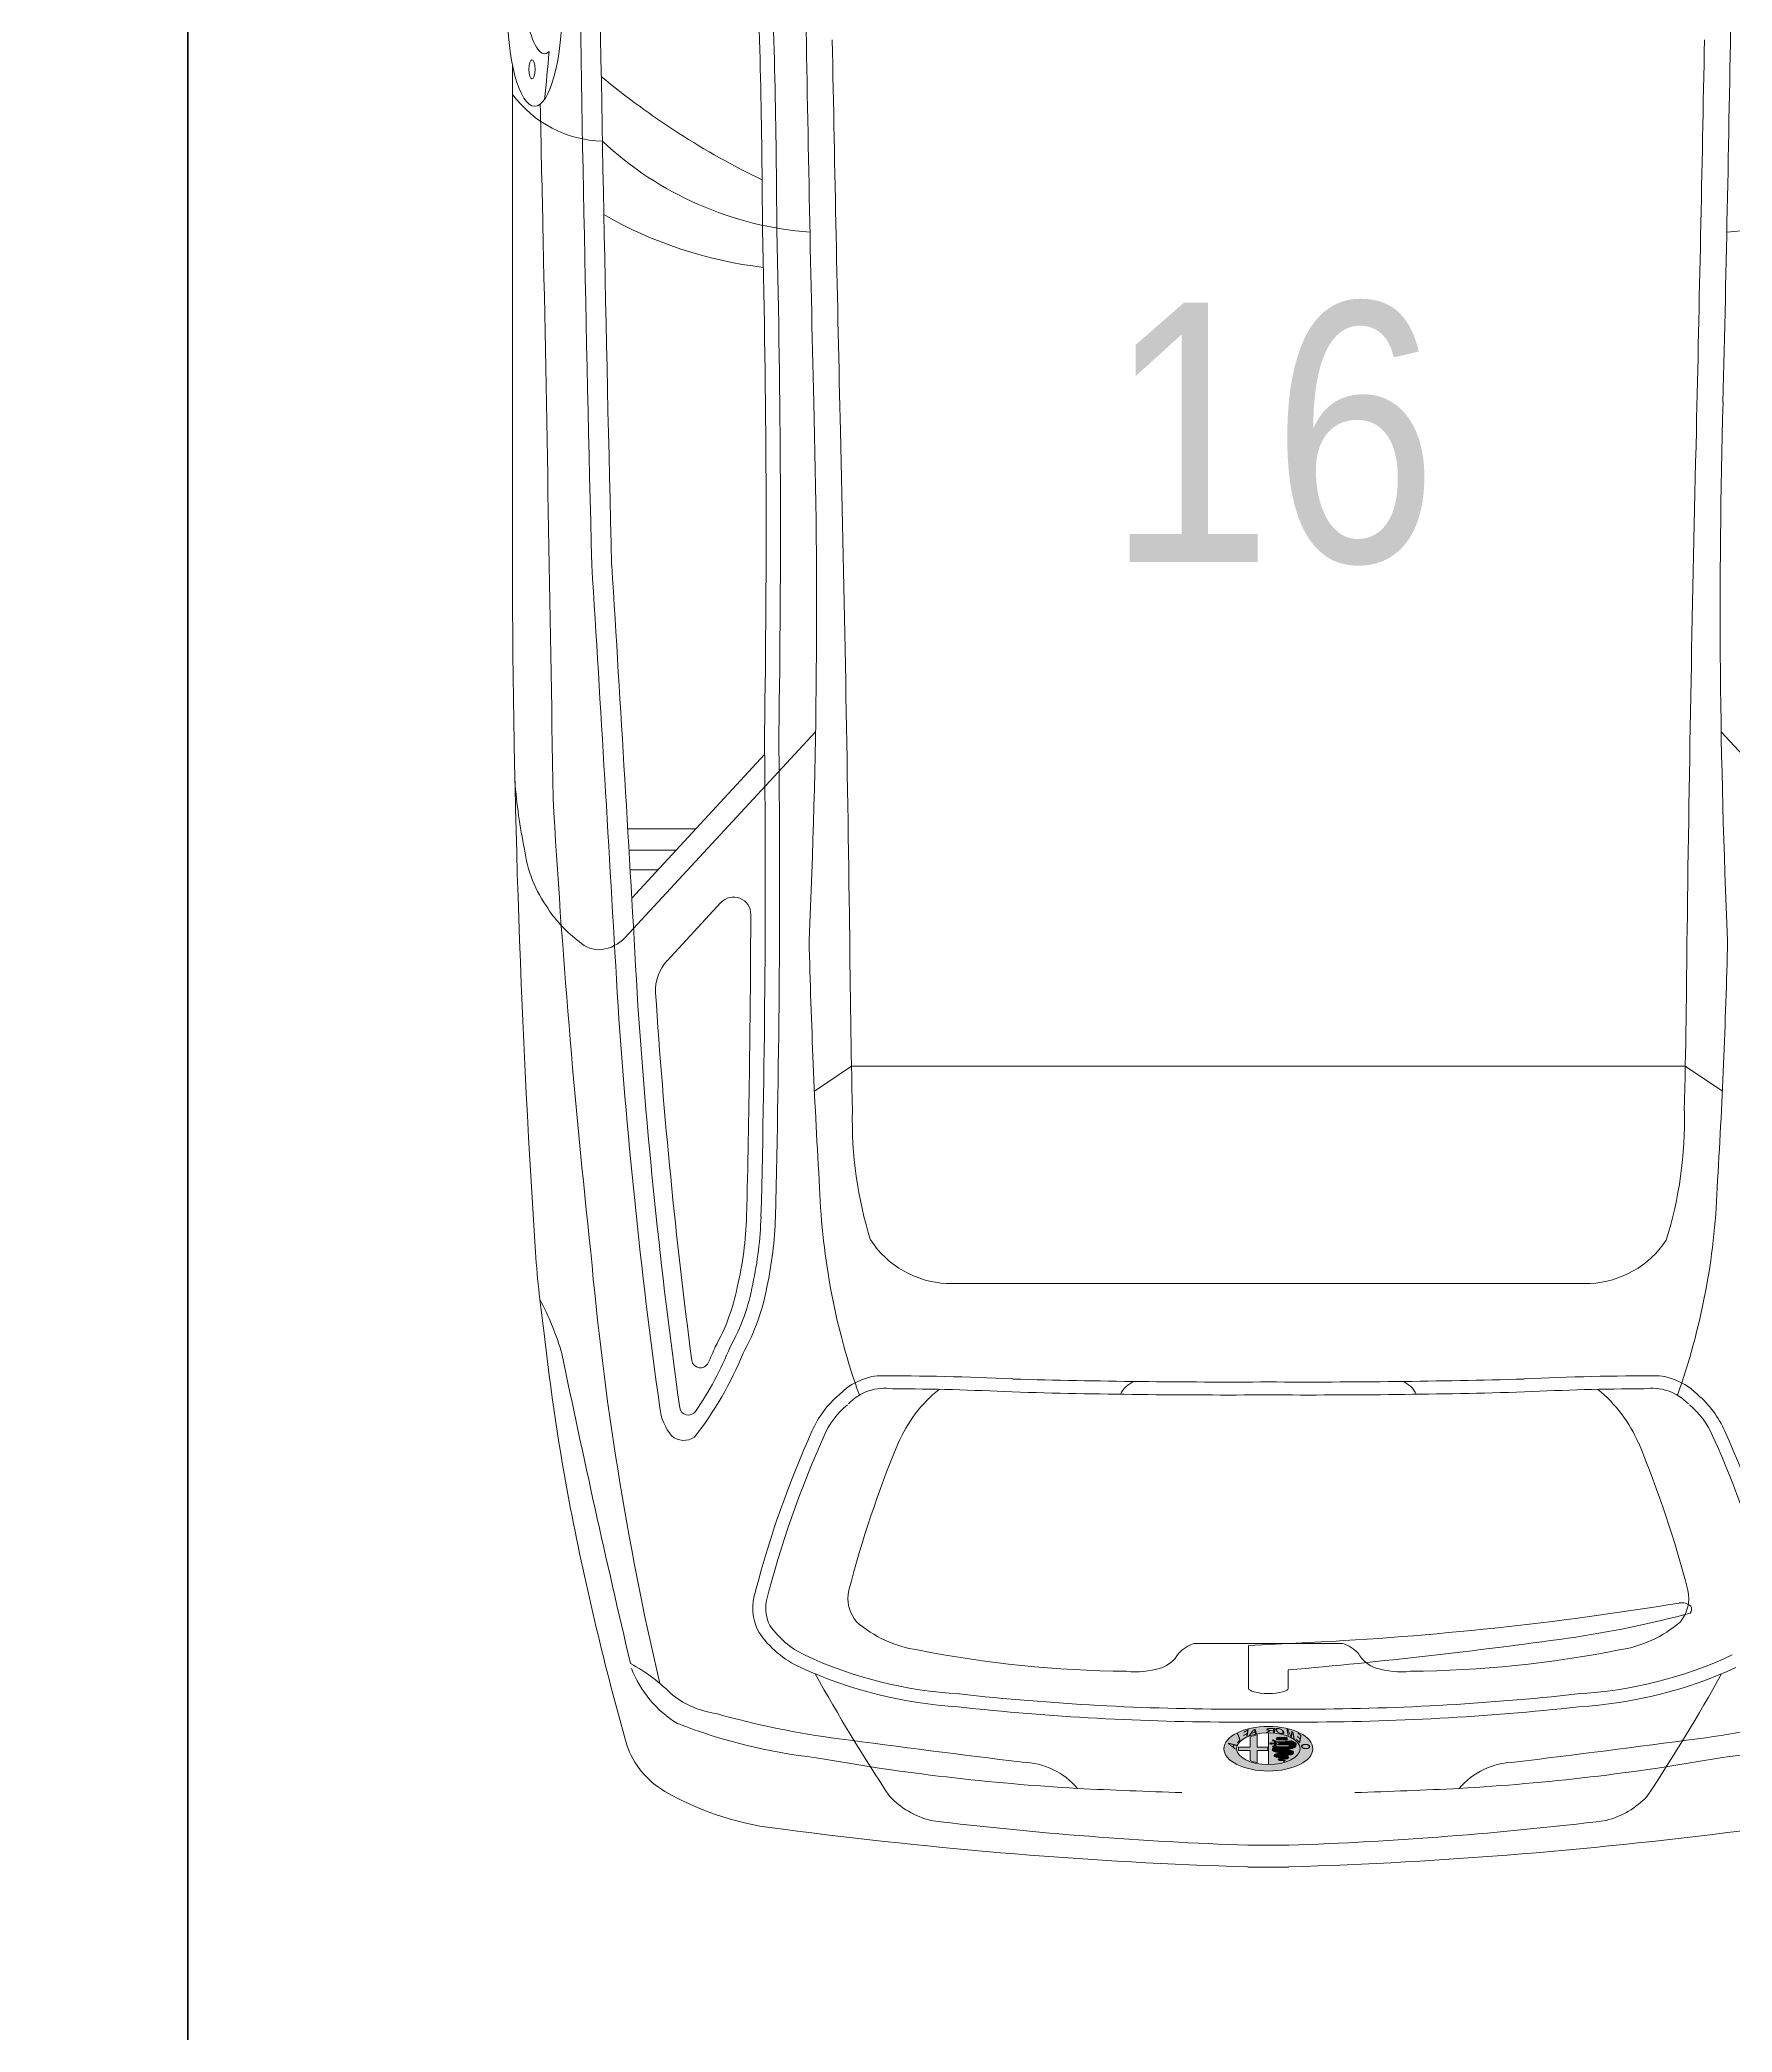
# Model space of a CAD drawing. Header units: metres. Extents: x 2865 to 2957, y -495 to -392.
# Drawn here: x 2881.711 to 2883.669, y -405.285 to -402.98 of the extents above; entities that cross this region are included whole.
import ezdxf
from ezdxf.enums import TextEntityAlignment as Align

# ---------------------------------------------------------------- set-up
doc = ezdxf.new("R2010")
doc.units = ezdxf.units.M
doc.header["$LTSCALE"] = 12.7
doc.layers.add('PARKING_SLOT', color=7, linetype='Continuous')
doc.styles.add('ALFA', font='')
doc.styles.add('Annotative', font='ARIALN.TTF')
doc.styles.get('ALFA').set_extended_font_data('Arial Black')

# ---------------------------------------------------------------- blocks, each defined once
blk = doc.blocks.new('A$C43C371B0')
at = {"lineweight": 15}
h = blk.add_hatch(color=8, dxfattribs=at)
edge = h.paths.add_edge_path()
edge.add_ellipse((-0.7896, 0), major_axis=(0, -0.0515), ratio=0.5, start_angle=180, end_angle=180, ccw=False)
edge = h.paths.add_edge_path(flags=16)
edge.add_ellipse((-0.7896, 0), major_axis=(0, -0.0367), ratio=0.5, start_angle=-180, end_angle=180, ccw=False)
h = blk.add_hatch(color=8, dxfattribs=at)
edge = h.paths.add_edge_path(flags=16)
edge.add_ellipse((-0.785, 0.0123), major_axis=(0, -0.00177), ratio=0.5, start_angle=-6.9248, end_angle=75.4624)
edge.add_line((-0.7841, 0.0119), (-0.7841, 0.02))
edge.add_line((-0.7841, 0.02), (-0.7831, 0.02))
edge.add_line((-0.7831, 0.02), (-0.7831, 0.0122))
edge.add_ellipse((-0.7819, 0.013), major_axis=(0, -0.00259), ratio=0.5, start_angle=-70.9074, end_angle=7.0138)
edge.add_line((-0.7817, 0.0105), (-0.7817, 0.0199))
edge.add_line((-0.7817, 0.0199), (-0.7807, 0.0199))
edge.add_line((-0.7807, 0.0199), (-0.7807, 0.0262))
edge.add_line((-0.7807, 0.0262), (-0.7804, 0.0262))
edge.add_line((-0.7804, 0.0262), (-0.7804, 0.027))
edge.add_ellipse((-0.786, 0.0189), major_axis=(0, -0.0139), ratio=0.5, start_angle=125.6522, end_angle=160.7879)
edge.add_ellipse((-0.785, 0.0205), major_axis=(0, -0.0118), ratio=0.5, start_angle=167.0772, end_angle=196.0502)
edge.add_ellipse((-0.7854, 0.0233), major_axis=(0, -0.00891), ratio=0.5, start_angle=196.0502, end_angle=255.0584)
edge.add_ellipse((-0.7823, 0.0217), major_axis=(0, -0.0154), ratio=0.5, start_angle=255.465, end_angle=267.697)
edge.add_line((-0.79, 0.0223), (-0.79, 0.0111))
edge.add_ellipse((-0.7905, 0.0111), major_axis=(0, -0.00115), ratio=0.5, start_angle=-90, end_angle=90, ccw=False)
edge.add_line((-0.7911, 0.0111), (-0.7911, 0.0234))
edge.add_ellipse((-0.794, 0.0234), major_axis=(0, -0.00581), ratio=0.5, start_angle=90, end_angle=270)
edge.add_line((-0.7969, 0.0234), (-0.7969, 0.0112))
edge.add_ellipse((-0.7975, 0.0112), major_axis=(0, -0.00107), ratio=0.5, start_angle=-90, end_angle=90, ccw=False)
edge.add_line((-0.798, 0.0112), (-0.798, 0.0201))
edge.add_ellipse((-0.7997, 0.0201), major_axis=(0, -0.00344), ratio=0.5, start_angle=90, end_angle=270)
edge.add_line((-0.8014, 0.0201), (-0.8014, 0.0142))
edge.add_ellipse((-0.802, 0.0142), major_axis=(0, -0.00107), ratio=0.5, start_angle=-90, end_angle=90, ccw=False)
edge.add_line((-0.8025, 0.0142), (-0.8025, 0.0179))
edge.add_ellipse((-0.8033, 0.0177), major_axis=(0, -0.00157), ratio=0.5, start_angle=96.5973, end_angle=182.5647)
edge.add_ellipse((-0.8031, 0.0169), major_axis=(0, -0.00237), ratio=0.5, start_angle=188.9401, end_angle=253.4184)
edge.add_ellipse((-0.8033, 0.0158), major_axis=(0, -0.00263), ratio=0.5, start_angle=189.3553, end_angle=228.8734, ccw=False)
edge.add_ellipse((-0.8036, 0.0179), major_axis=(0, -0.000606), ratio=0.5, start_angle=97.7314, end_angle=167.0675, ccw=False)
edge.add_line((-0.8033, 0.0179), (-0.8033, 0.0142))
edge.add_ellipse((-0.8019, 0.0142), major_axis=(0, -0.00272), ratio=0.5, start_angle=-90, end_angle=90)
edge.add_line((-0.8005, 0.0142), (-0.8005, 0.0201))
edge.add_ellipse((-0.8, 0.0201), major_axis=(0, -0.000963), ratio=0.5, start_angle=90, end_angle=270, ccw=False)
edge.add_line((-0.7996, 0.0201), (-0.7996, 0.0112))
edge.add_ellipse((-0.7973, 0.0112), major_axis=(0, -0.00459), ratio=0.5, start_angle=270, end_angle=450)
edge.add_line((-0.795, 0.0112), (-0.795, 0.0234))
edge.add_ellipse((-0.7944, 0.0234), major_axis=(0, -0.00117), ratio=0.5, start_angle=90, end_angle=270, ccw=False)
edge.add_line((-0.7938, 0.0234), (-0.7938, 0.0112))
edge.add_ellipse((-0.7905, 0.0112), major_axis=(0, -0.00664), ratio=0.5, start_angle=270, end_angle=450)
edge.add_line((-0.7872, 0.0112), (-0.7872, 0.0232))
edge.add_ellipse((-0.7867, 0.0232), major_axis=(0, -0.00095), ratio=0.5, start_angle=180, end_angle=270, ccw=False)
edge.add_line((-0.7867, 0.0242), (-0.7856, 0.0242))
edge.add_ellipse((-0.7856, 0.0232), major_axis=(0, -0.00095), ratio=0.5, start_angle=90, end_angle=180, ccw=False)
edge.add_line((-0.7851, 0.0232), (-0.7851, 0.0105))
edge.add_line((-0.7851, 0.0105), (-0.7851, 0.0105))
edge = h.paths.add_edge_path(flags=16)
edge.add_line((-0.7867, 0.0051), (-0.7858, 0.0071))
edge.add_line((-0.7858, 0.0071), (-0.7842, 0.0071))
edge.add_ellipse((-0.7835, 0.008), major_axis=(0, -0.00172), ratio=0.5, start_angle=-56.5155, end_angle=-33.4845)
edge.add_line((-0.784, 0.0066), (-0.784, 0.0047))
edge.add_ellipse((-0.7835, 0.0033), major_axis=(0, -0.00166), ratio=0.5, start_angle=214.9708, end_angle=505.0292)
edge.add_line((-0.783, 0.0047), (-0.783, 0.0066))
edge.add_ellipse((-0.7835, 0.008), major_axis=(0, -0.00172), ratio=0.5, start_angle=33.4845, end_angle=56.5155)
edge.add_line((-0.7828, 0.0071), (-0.7812, 0.0071))
edge.add_line((-0.7812, 0.0071), (-0.7803, 0.0051))
edge.add_ellipse((-0.7799, 0.0057), major_axis=(0, -0.00095), ratio=0.5, start_angle=-48.6404, end_angle=131.3596)
edge.add_line((-0.7796, 0.0063), (-0.7807, 0.009))
edge.add_line((-0.7807, 0.009), (-0.7828, 0.009))
edge.add_ellipse((-0.7835, 0.008), major_axis=(0, -0.00172), ratio=0.5, start_angle=123.4845, end_angle=236.5155)
edge.add_line((-0.7842, 0.009), (-0.7862, 0.009))
edge.add_line((-0.7862, 0.009), (-0.7874, 0.0063))
edge.add_ellipse((-0.787, 0.0057), major_axis=(0, -0.00095), ratio=0.5, start_angle=228.6404, end_angle=408.6404)
h.paths.add_polyline_path([(-0.7775, 0.0217), (-0.7775, 0.0095), (-0.7793, 0.0095), (-0.7793, 0.0217)], flags=16)
edge = h.paths.add_edge_path(flags=16)
edge.add_ellipse((-0.7768, 0.0181), major_axis=(0, -0.000952), ratio=0.5, start_angle=-180, end_angle=180, ccw=False)
edge = h.paths.add_edge_path(flags=16)
edge.add_ellipse((-0.7768, 0.0206), major_axis=(0, -0.000952), ratio=0.5, start_angle=-180, end_angle=180, ccw=False)
edge = h.paths.add_edge_path(flags=16)
edge.add_ellipse((-0.7768, 0.0156), major_axis=(0, -0.000952), ratio=0.5, start_angle=-180, end_angle=180, ccw=False)
edge = h.paths.add_edge_path(flags=16)
edge.add_ellipse((-0.7768, 0.0131), major_axis=(0, -0.000952), ratio=0.5, start_angle=-180, end_angle=180, ccw=False)
edge = h.paths.add_edge_path(flags=16)
edge.add_ellipse((-0.7768, 0.0106), major_axis=(0, -0.000952), ratio=0.5, start_angle=-180, end_angle=180, ccw=False)
edge = h.paths.add_edge_path()
edge.add_ellipse((-0.7896, 0), major_axis=(0, -0.0367), ratio=0.5, start_angle=90, end_angle=270, ccw=False)
edge.add_line((-0.7712, 0), (-0.808, 0))
h = blk.add_hatch(color=8, dxfattribs=at)
edge = h.paths.add_edge_path()
edge.add_ellipse((-0.785, 0.0123), major_axis=(0, -0.00177), ratio=0.5, start_angle=-6.9248, end_angle=75.4624)
edge.add_line((-0.7841, 0.0119), (-0.7841, 0.02))
edge.add_line((-0.7841, 0.02), (-0.7831, 0.02))
edge.add_line((-0.7831, 0.02), (-0.7831, 0.0122))
edge.add_ellipse((-0.7819, 0.013), major_axis=(0, -0.00259), ratio=0.5, start_angle=-70.9074, end_angle=7.0138)
edge.add_line((-0.7817, 0.0105), (-0.7817, 0.0199))
edge.add_line((-0.7817, 0.0199), (-0.7807, 0.0199))
edge.add_line((-0.7807, 0.0199), (-0.7807, 0.0262))
edge.add_line((-0.7807, 0.0262), (-0.7804, 0.0262))
edge.add_line((-0.7804, 0.0262), (-0.7804, 0.027))
edge.add_ellipse((-0.786, 0.0189), major_axis=(0, -0.0139), ratio=0.5, start_angle=125.6522, end_angle=160.7879)
edge.add_ellipse((-0.785, 0.0205), major_axis=(0, -0.0118), ratio=0.5, start_angle=167.0772, end_angle=196.0502)
edge.add_ellipse((-0.7854, 0.0233), major_axis=(0, -0.00891), ratio=0.5, start_angle=196.0502, end_angle=255.0584)
edge.add_ellipse((-0.7823, 0.0217), major_axis=(0, -0.0154), ratio=0.5, start_angle=255.465, end_angle=267.697)
edge.add_line((-0.79, 0.0223), (-0.79, 0.0111))
edge.add_ellipse((-0.7905, 0.0111), major_axis=(0, -0.00115), ratio=0.5, start_angle=-90, end_angle=90, ccw=False)
edge.add_line((-0.7911, 0.0111), (-0.7911, 0.0234))
edge.add_ellipse((-0.794, 0.0234), major_axis=(0, -0.00581), ratio=0.5, start_angle=90, end_angle=270)
edge.add_line((-0.7969, 0.0234), (-0.7969, 0.0112))
edge.add_ellipse((-0.7975, 0.0112), major_axis=(0, -0.00107), ratio=0.5, start_angle=-90, end_angle=90, ccw=False)
edge.add_line((-0.798, 0.0112), (-0.798, 0.0201))
edge.add_ellipse((-0.7997, 0.0201), major_axis=(0, -0.00344), ratio=0.5, start_angle=90, end_angle=270)
edge.add_line((-0.8014, 0.0201), (-0.8014, 0.0142))
edge.add_ellipse((-0.802, 0.0142), major_axis=(0, -0.00107), ratio=0.5, start_angle=-90, end_angle=90, ccw=False)
edge.add_line((-0.8025, 0.0142), (-0.8025, 0.0179))
edge.add_ellipse((-0.8033, 0.0177), major_axis=(0, -0.00157), ratio=0.5, start_angle=96.5973, end_angle=182.5647)
edge.add_ellipse((-0.8031, 0.0169), major_axis=(0, -0.00237), ratio=0.5, start_angle=188.9401, end_angle=253.4184)
edge.add_ellipse((-0.8033, 0.0158), major_axis=(0, -0.00263), ratio=0.5, start_angle=189.3553, end_angle=228.8734, ccw=False)
edge.add_ellipse((-0.8036, 0.0179), major_axis=(0, -0.000606), ratio=0.5, start_angle=97.7314, end_angle=167.0675, ccw=False)
edge.add_line((-0.8033, 0.0179), (-0.8033, 0.0142))
edge.add_ellipse((-0.8019, 0.0142), major_axis=(0, -0.00272), ratio=0.5, start_angle=-90, end_angle=90)
edge.add_line((-0.8005, 0.0142), (-0.8005, 0.0201))
edge.add_ellipse((-0.8, 0.0201), major_axis=(0, -0.000963), ratio=0.5, start_angle=90, end_angle=270, ccw=False)
edge.add_line((-0.7996, 0.0201), (-0.7996, 0.0112))
edge.add_ellipse((-0.7973, 0.0112), major_axis=(0, -0.00459), ratio=0.5, start_angle=270, end_angle=450)
edge.add_line((-0.795, 0.0112), (-0.795, 0.0234))
edge.add_ellipse((-0.7944, 0.0234), major_axis=(0, -0.00117), ratio=0.5, start_angle=90, end_angle=270, ccw=False)
edge.add_line((-0.7938, 0.0234), (-0.7938, 0.0112))
edge.add_ellipse((-0.7905, 0.0112), major_axis=(0, -0.00664), ratio=0.5, start_angle=270, end_angle=450)
edge.add_line((-0.7872, 0.0112), (-0.7872, 0.0232))
edge.add_ellipse((-0.7867, 0.0232), major_axis=(0, -0.00095), ratio=0.5, start_angle=180, end_angle=270, ccw=False)
edge.add_line((-0.7867, 0.0242), (-0.7856, 0.0242))
edge.add_ellipse((-0.7856, 0.0232), major_axis=(0, -0.00095), ratio=0.5, start_angle=90, end_angle=180, ccw=False)
edge.add_line((-0.7851, 0.0232), (-0.7851, 0.0105))
edge.add_line((-0.7851, 0.0105), (-0.7851, 0.0105))
h = blk.add_hatch(color=8, dxfattribs=at)
edge = h.paths.add_edge_path()
edge.add_line((-0.7867, 0.0051), (-0.7858, 0.0071))
edge.add_line((-0.7858, 0.0071), (-0.7842, 0.0071))
edge.add_ellipse((-0.7835, 0.008), major_axis=(0, -0.00172), ratio=0.5, start_angle=-56.5155, end_angle=-33.4845)
edge.add_line((-0.784, 0.0066), (-0.784, 0.0047))
edge.add_ellipse((-0.7835, 0.0033), major_axis=(0, -0.00166), ratio=0.5, start_angle=214.9708, end_angle=505.0292)
edge.add_line((-0.783, 0.0047), (-0.783, 0.0066))
edge.add_ellipse((-0.7835, 0.008), major_axis=(0, -0.00172), ratio=0.5, start_angle=33.4845, end_angle=56.5155)
edge.add_line((-0.7828, 0.0071), (-0.7812, 0.0071))
edge.add_line((-0.7812, 0.0071), (-0.7803, 0.0051))
edge.add_ellipse((-0.7799, 0.0057), major_axis=(0, -0.00095), ratio=0.5, start_angle=-48.6404, end_angle=131.3596)
edge.add_line((-0.7796, 0.0063), (-0.7807, 0.009))
edge.add_line((-0.7807, 0.009), (-0.7828, 0.009))
edge.add_ellipse((-0.7835, 0.008), major_axis=(0, -0.00172), ratio=0.5, start_angle=123.4845, end_angle=236.5155)
edge.add_line((-0.7842, 0.009), (-0.7862, 0.009))
edge.add_line((-0.7862, 0.009), (-0.7874, 0.0063))
edge.add_ellipse((-0.787, 0.0057), major_axis=(0, -0.00095), ratio=0.5, start_angle=228.6404, end_angle=408.6404)
h = blk.add_hatch(color=8, dxfattribs=at)
h.paths.add_polyline_path([(-0.7793, 0.0217), (-0.7789, 0.0217), (-0.7789, 0.0095), (-0.7793, 0.0095)])
h.paths.add_polyline_path([(-0.7782, 0.0217), (-0.7775, 0.0217), (-0.7775, 0.0095), (-0.7782, 0.0095)])
edge = h.paths.add_edge_path()
edge.add_ellipse((-0.7768, 0.0106), major_axis=(0, -0.000952), ratio=0.5, start_angle=0, end_angle=180, ccw=False)
edge.add_ellipse((-0.7768, 0.0106), major_axis=(0, -0.000952), ratio=0.5, start_angle=180, end_angle=360, ccw=False)
edge = h.paths.add_edge_path()
edge.add_ellipse((-0.7768, 0.0131), major_axis=(0, -0.000952), ratio=0.5, start_angle=0, end_angle=180, ccw=False)
edge.add_ellipse((-0.7768, 0.0131), major_axis=(0, -0.000952), ratio=0.5, start_angle=180, end_angle=360, ccw=False)
edge = h.paths.add_edge_path()
edge.add_ellipse((-0.7768, 0.0156), major_axis=(0, -0.000952), ratio=0.5, start_angle=0, end_angle=180, ccw=False)
edge.add_ellipse((-0.7768, 0.0156), major_axis=(0, -0.000952), ratio=0.5, start_angle=180, end_angle=360, ccw=False)
edge = h.paths.add_edge_path()
edge.add_ellipse((-0.7768, 0.0181), major_axis=(0, -0.000952), ratio=0.5, start_angle=0, end_angle=180, ccw=False)
edge.add_ellipse((-0.7768, 0.0181), major_axis=(0, -0.000952), ratio=0.5, start_angle=180, end_angle=360, ccw=False)
edge = h.paths.add_edge_path()
edge.add_ellipse((-0.7768, 0.0206), major_axis=(0, -0.000952), ratio=0.5, start_angle=0, end_angle=180, ccw=False)
edge.add_ellipse((-0.7768, 0.0206), major_axis=(0, -0.000952), ratio=0.5, start_angle=180, end_angle=360, ccw=False)
blk.add_hatch(color=8, dxfattribs=at).paths.add_polyline_path([(-0.7782, 0.0095), (-0.7789, 0.0095), (-0.7789, 0.0217), (-0.7782, 0.0217)])
h = blk.add_hatch(color=8, dxfattribs=at)
edge = h.paths.add_edge_path()
edge.add_line((-0.7876, -0.0345), (-0.7876, -0.0212))
edge.add_line((-0.7876, -0.0212), (-0.7759, -0.0212))
edge.add_ellipse((-0.7896, 0), major_axis=(0, -0.0347), ratio=0.5, start_angle=52.2847, end_angle=68.2282)
edge.add_line((-0.7735, -0.0129), (-0.7876, -0.0129))
edge.add_line((-0.7876, -0.0129), (-0.7876, -0.0006))
edge.add_line((-0.7876, -0.0006), (-0.7916, -0.0006))
edge.add_line((-0.7916, -0.0006), (-0.7916, -0.0129))
edge.add_line((-0.7916, -0.0129), (-0.8057, -0.0129))
edge.add_ellipse((-0.7896, 0), major_axis=(0, -0.0347), ratio=0.5, start_angle=-68.2282, end_angle=-52.2847)
edge.add_line((-0.8033, -0.0212), (-0.7916, -0.0212))
edge.add_line((-0.7916, -0.0212), (-0.7916, -0.0345))
edge.add_ellipse((-0.7896, 0), major_axis=(0, -0.0347), ratio=0.5, start_angle=-6.5301, end_angle=6.709)
at = {"color": 8, "lineweight": 15}
for p, q in [((0.3867, 0.5239), (0.1484, 0.7447)), ((0, 0.4823), (-0.0288, 0.5252)), ((0, 0), (0, 0.4823)), ((-0.2514, 0), (-0.2514, 0.3723)), ((-0.6679, 0), (-0.6679, 0.0857)), ((-0.6703, -0.023), (-0.6668, 0.0471)), ((-0.9264, 0.0237), (-0.9264, 0)), ((-0.9012, 0.0237), (-0.9012, 0)), ((-0.7969, 0.0234), (-0.7969, 0.0112)), ((-0.795, 0.0112), (-0.795, 0.0234)), ((-0.7938, 0.0234), (-0.7938, 0.0112)), ((-0.7911, 0.0111), (-0.7911, 0.0234)), ((-0.7872, 0.0112), (-0.7872, 0.0232)), ((-0.7867, 0.0242), (-0.7856, 0.0242)), ((-0.7851, 0.0232), (-0.7851, 0.0105)), ((-0.7807, 0.0199), (-0.7807, 0.0262)), ((-0.7807, 0.0262), (-0.7804, 0.0262)), ((-0.7804, 0.0262), (-0.7804, 0.027)), ((-0.7588, 0), (-0.7588, 0.0373)), ((-0.7438, 0), (-0.7438, 0.0359)), ((-0.9264, -0.0237), (-0.9264, 0)), ((-0.9012, -0.0237), (-0.9012, 0)), ((-0.808, 0), (-0.7712, 0)), ((-0.8033, 0.0179), (-0.8033, 0.0142)), ((-0.8025, 0.0142), (-0.8025, 0.0179)), ((-0.8014, 0.0201), (-0.8014, 0.0142)), ((-0.8005, 0.0142), (-0.8005, 0.0201)), ((-0.7996, 0.0201), (-0.7996, 0.0112)), ((-0.798, 0.0112), (-0.798, 0.0201)), ((-0.79, 0.0223), (-0.79, 0.0111)), ((-0.7862, 0.009), (-0.7874, 0.0063)), ((-0.7867, 0.0051), (-0.7858, 0.0071)), ((-0.7842, 0.009), (-0.7862, 0.009)), ((-0.7858, 0.0071), (-0.7842, 0.0071)), ((-0.7851, 0.0105), (-0.7851, 0.0105)), ((-0.7841, 0.0119), (-0.7841, 0.02)), ((-0.7841, 0.02), (-0.7831, 0.02)), ((-0.784, 0.0066), (-0.784, 0.0047)), ((-0.7831, 0.02), (-0.7831, 0.0122)), ((-0.783, 0.0047), (-0.783, 0.0066)), ((-0.7807, 0.009), (-0.7828, 0.009)), ((-0.7828, 0.0071), (-0.7812, 0.0071)), ((-0.7817, 0.0105), (-0.7817, 0.0199)), ((-0.7817, 0.0199), (-0.7807, 0.0199)), ((-0.7812, 0.0071), (-0.7803, 0.0051)), ((-0.7796, 0.0063), (-0.7807, 0.009)), ((-0.7793, 0.0095), (-0.7793, 0.0217)), ((-0.7775, 0.0217), (-0.7793, 0.0217)), ((-0.7775, 0.0095), (-0.7793, 0.0095)), ((-0.7789, 0.0095), (-0.7789, 0.0217)), ((-0.7782, 0.0095), (-0.7782, 0.0217)), ((-0.7775, 0.0095), (-0.7775, 0.0217)), ((-0.7588, 0), (-0.7588, -0.0373)), ((-0.7438, 0), (-0.7438, -0.0359)), ((-0.6985, 0.023), (-0.7197, 0.023)), ((-0.6679, 0), (-0.6679, -0.0857)), ((-0.2514, 0), (-0.2514, -0.3723)), ((0, 0), (0, -0.4823)), ((-0.7916, -0.0129), (-0.8057, -0.0129)), ((-0.8033, -0.0212), (-0.7916, -0.0212)), ((-0.7876, -0.0006), (-0.7916, -0.0006)), ((-0.7916, -0.0006), (-0.7916, -0.0129)), ((-0.7916, -0.0212), (-0.7916, -0.0345)), ((-0.7876, -0.0129), (-0.7876, -0.0006)), ((-0.7735, -0.0129), (-0.7876, -0.0129)), ((-0.7876, -0.0345), (-0.7876, -0.0212)), ((-0.7876, -0.0212), (-0.7759, -0.0212)), ((-0.7197, -0.023), (-0.6703, -0.023)), ((0, -0.4823), (-0.0288, -0.5252)), ((0.3867, -0.5239), (0.1484, -0.7447)), ((0.3605, -0.5828), (0.1945, -0.7366)), ((0.1892, -0.6335), (0.122, -0.6957)), ((0.2746, -0.7412), (0.2746, -0.6624)), ((0.25, -0.7398), (0.25, -0.6852)), ((0.2272, -0.7385), (0.2272, -0.7063)), ((1.1576, -0.8745), (0.5788, -0.8745))]:
    blk.add_line(p, q, dxfattribs=at)
for centre, radius, start, end in [((1.3585, 0.5007), 0.395, 136.9339, 175.7011), ((-0.1681, 0.4523), 0.6358, 158.6661, 173.6076), ((0.2228, 0.3648), 1.0096, 164.2542, 172.4746), ((-0.9025, -0.5379), 1.1541, 65.743, 75.8072), ((-0.9025, -0.5379), 1.1691, 65.7496, 75.3507), ((4.4324, -0.1417), 5.3613, 172.4635, 178.2329), ((-0.2307, 0.328), 0.5114, 155.394, 176.5494), ((-0.2307, 0.328), 0.4964, 155.1488, 176.5917), ((0.3349, -7.3337), 7.8673, 91.38018, 93.46646), ((0.5307, 9.1396), 8.6169, 267.43725, 271.57912), ((2.2074, -59.5416), 60.0848, 90.919987, 91.372608), ((0.4008, -1.4517), 2.2634, 119.1841, 123.382), ((1.6637, 0.081), 2.503, 169.8266, 176.7974), ((-0.4673, 0.4234), 0.0989, 40.0692, 66.8163), ((-0.4673, 0.4234), 0.1139, 40.0692, 66.7434), ((-0.1121, -0.2799), 0.7996, 92.0603, 109.6288), ((27.0503, -3.1583), 28.0674, 172.51692, 172.95449), ((0.5296, 0.1747), 1.2037, 164.9189, 171.783), ((-0.6158, 0.4444), 0.042, 76.7307, 129.7284), ((-0.628, 0.483), 0.0067, 59.3103, 133.9532), ((-0.637, 0.4783), 0.0163, 349.8443, 40.1825), ((-0.9272, -0.7569), 1.283, 67.4994, 75.5074), ((-0.432, 0.4432), 0.0595, 351.7294, 45.9082), ((-0.432, 0.4432), 0.0745, 7.229, 45.9082), ((0.2575, -12.6744), 13.1592, 90.43682, 91.34543), ((-0.5057, 51.7747), 51.2945, 270.74054, 271.38588), ((3.2311, -108.9835), 109.5071, 91.069421, 91.306171), ((-0.5381, 0.3857), 0.1386, 138.9736, 171.665), ((3.134, -0.1425), 3.8055, 170.6562, 177.1445), ((-0.0625, 0.0153), 0.4661, 88.6446, 107.3425), ((-0.7763, 0.3661), 0.0993, 133.363, 165.6904), ((-3.4661, 0.4482), 3.108, 357.19, 0.0808), ((-0.1398, 0.3669), 0.1117, 123.4777, 177.2371), ((-0.5, 0.2795), 0.1619, 38.834, 66.8217), ((-3.4661, 0.4482), 3.093, 357.1871, 359.749), ((0.604, 0.1529), 1.304, 168.8165, 179.4973), ((3.3809, -0.1251), 4.2847, 173.086, 178.0102), ((2.1939, 0.0366), 2.9527, 173.7349, 179.9864), ((2.1939, 0.0366), 2.9377, 173.7276, 180.0136), ((5.9095, -0.5628), 6.6339, 172.11993, 174.93424), ((-0.8917, 0.2865), 0.0865, 310.551, 358.5883), ((8.624, 0.0457), 9.0044, 178.40483, 180.29095), ((8.624, 0.0457), 8.9894, 178.40584, 180.29144), ((6.3583, -0.1271), 7.2022, 177.23159, 178.19216), ((-0.6007, 0.1535), 0.0999, 173.8186, 196.7339), ((-0.3928, 0.1434), 0.0307, 23.6001, 64.2722), ((-0.6628, 0.1351), 0.0351, 197.0394, 241.9145), ((-0.7084, 0.0733), 0.0424, 17.01, 46.5829), ((8.624, -0.0457), 9.0044, 179.70905, 181.59517), ((8.624, -0.0457), 8.9894, 179.70856, 181.59416), ((4.4324, 0.1417), 5.3613, 181.7671, 187.5365), ((3.3809, 0.1251), 4.2847, 181.9898, 186.914), ((2.1939, -0.0366), 2.9527, 180.0136, 186.2651), ((2.1939, -0.0366), 2.9377, 179.9864, 186.2724), ((-0.7084, -0.0733), 0.0424, 313.4171, 342.99), ((6.3583, 0.1271), 7.2022, 181.80784, 182.76841), ((-0.6628, -0.1351), 0.0351, 118.0855, 162.9606), ((-0.6007, -0.1535), 0.0999, 163.2661, 186.1814), ((-0.3928, -0.1434), 0.0307, 295.7278, 336.3999), ((0.604, -0.1529), 1.304, 180.5027, 191.1835), ((1.6637, -0.081), 2.503, 183.2026, 190.1734), ((-0.8917, -0.2865), 0.0865, 1.4117, 49.449), ((27.0503, 3.1583), 28.0674, 187.04551, 187.48308), ((-3.4661, -0.4482), 3.093, 0.251, 2.8129), ((-3.4661, -0.4482), 3.108, 359.9192, 2.81), ((-0.2307, -0.328), 0.5114, 183.4506, 204.606), ((-0.2307, -0.328), 0.4964, 183.4083, 204.8512), ((-0.7763, -0.3661), 0.0993, 194.3096, 226.637), ((-0.5, -0.2795), 0.1619, 293.1783, 321.166), ((-0.1398, -0.3669), 0.1117, 182.7629, 236.5223), ((-0.5381, -0.3857), 0.1386, 188.335, 221.0264), ((-0.9272, 0.7569), 1.283, 284.4926, 292.5006), ((-0.432, -0.4432), 0.0595, 314.0918, 8.2706), ((0.4008, 1.4517), 2.2634, 236.618, 240.8159), ((-0.432, -0.4432), 0.0745, 314.0918, 352.771), ((-0.0625, -0.0153), 0.4661, 252.6575, 271.3554), ((-0.6158, -0.4444), 0.042, 230.2716, 283.2693), ((-0.1121, 0.2799), 0.7996, 250.3712, 267.9397), ((0.2575, 12.6744), 13.1592, 268.65457, 269.56318), ((0.2228, -0.3648), 1.0096, 187.5254, 195.7458), ((-0.4673, -0.4234), 0.0989, 293.1837, 319.9308), ((-0.4673, -0.4234), 0.1139, 293.2566, 319.9308), ((-0.5057, -51.7747), 51.2945, 88.61412, 89.25946), ((3.2311, 108.9835), 109.5071, 268.693829, 268.930579), ((-0.1681, -0.4523), 0.6358, 186.3924, 201.3339), ((-0.9025, 0.5379), 1.1541, 284.1928, 294.257), ((-0.9025, 0.5379), 1.1691, 284.6493, 294.2504), ((0.3349, 7.3337), 7.8673, 266.53354, 268.61982), ((0.5307, -9.1396), 8.6169, 88.42088, 92.56275), ((2.2074, 59.5416), 60.0848, 268.627392, 269.080013), ((-0.5896, -0.4933), 0.1162, 204.1779, 235.9977), ((-0.5896, -0.4933), 0.1012, 205.3168, 235.4931), ((1.3585, -0.5007), 0.395, 184.2989, 223.0661), ((-0.5485, -0.53), 0.3356, 185.3973, 210.0975), ((-0.1613, -1.015), 0.4449, 91.7109, 102.1929), ((0.2135, -16.0134), 15.4479, 89.36311, 91.43924), ((0.6179, -14.9344), 14.3699, 88.60639, 90.92802), ((0.9398, -9.5255), 8.9568, 87.58417, 89.82362), ((-0.6267, -0.5359), 0.0606, 242.5564, 289.1174), ((-0.6267, -0.5359), 0.0456, 243.5981, 279.0076), ((-0.211, -0.8242), 0.248, 100.2824, 119.2054), ((-0.211, -0.8242), 0.2313, 100.2139, 119.4542), ((-0.1613, -1.015), 0.4282, 91.7109, 102.2304), ((0.2145, -15.9337), 15.3516, 89.35985, 91.45042), ((0.2145, -15.9337), 15.3349, 90.14564, 91.45028), ((0.1756, -0.6188), 0.02, 312.8148, 90.1456), ((0.6188, -14.951), 14.3699, 88.60639, 90.92802), ((1.4048, -0.5277), 0.4841, 186.7223, 209.8697), ((0.9407, -9.5421), 8.9568, 87.58417, 89.82362), ((1.8388, -0.1948), 0.9025, 205.672, 219.7441), ((-0.1743, -0.9925), 0.4159, 112.2728, 127.7798), ((-0.211, -0.8414), 0.2313, 101.1487, 119.4542), ((-0.1613, -1.015), 0.4115, 91.7161, 103.2649), ((-0.6428, -0.6239), 0.1071, 187.9713, 217.2743), ((-0.1743, -0.9925), 0.3992, 112.1265, 124.3149), ((-0.1743, -1.0098), 0.3992, 112.1265, 115.0317), ((-0.4109, -0.6762), 0.022, 145.8914, 219.7996), ((-0.3937, -0.6711), 0.01, 124.3149, 262.023), ((-0.339, -0.6572), 0.01, 115.0317, 262.5073), ((0.513, 5.8211), 6.5441, 262.50728, 266.24784), ((-0.6509, -0.6173), 0.128, 211.2094, 249.004), ((-0.8764, -0.8394), 0.2114, 28.6566, 45.4299), ((-0.3892, -0.6444), 0.0599, 229.8554, 264.3067), ((0.513, 5.7997), 6.5441, 262.02295, 266.24944), ((-0.7532, -0.6486), 0.099, 210.0975, 251.0971), ((0.103, 2.805), 3.603, 256.8941, 264.9366), ((0.513, 5.7767), 6.5441, 262.02306, 266.24944), ((0.0881, -0.659), 0.05, 266.2478, 312.8148), ((-4.3827, -79.8825), 79.2782, 86.411353, 86.7694), ((0.1369, 2.522), 3.392, 254.2255, 258.9695), ((2.4695, 12.6831), 13.7882, 256.74943, 258.27516), ((-4.3827, -79.9056), 79.2782, 86.411353, 86.7694), ((0.1799, -0.7775), 0.0455, 133.8281, 171.8401), ((2.5053, 76.4427), 77.2265, 268.571085, 269.175611), ((0.1687, -0.7738), 0.034, 175.4743, 223.7766), ((2.5053, 76.4197), 77.2265, 268.571085, 269.175611), ((1.204, -0.7667), 0.1341, 181.5793, 233.4624), ((0.8882, 9.3182), 10.1622, 263.76787, 266.73661), ((0.2645, -0.7089), 0.1493, 216.2986, 236.5196), ((-0.0286, 1.7192), 2.5724, 259.1673, 263.8052), ((-0.4216, -1.1257), 0.3209, 61.7789, 73.8662), ((-2.3812, -171.5198), 170.7135, 88.873773, 89.096821), ((-0.136, 0.3363), 1.1868, 261.7527, 266.4609), ((0.5909, 11.3161), 12.1906, 266.23658, 270.0571), ((0.2698, -0.7124), 0.1494, 234.101, 262.8236), ((1.4262, 16.4459), 17.2911, 268.50217, 268.96198), ((1.3133, -2.5106), 1.6843, 94.7505, 96.6592), ((0.3753, -0.264), 0.6094, 258.238, 265.691)]:
    blk.add_arc(centre, radius, start, end, dxfattribs=at)
at = {"color": 8, "lineweight": 15, "extrusion": (0, 0, -1)}
for centre, major_axis, ratio, start_param, end_param in [((-0.7896, 0), (0, -0.0515), 0.5, 3.141593, 9.424778), ((-0.7896, 0), (0, -0.0367), 0.5, 3.141593, 9.424778), ((-0.7997, 0.0201), (0, -0.00344), 0.5, 1.570796, 4.712389), ((-0.794, 0.0234), (0, -0.00581), 0.5, 1.570796, 4.712389), ((-0.7944, 0.0234), (0, -0.00117), 0.5, 1.570796, 4.712389), ((-0.7823, 0.0217), (0, -0.0154), 0.5, 1.610992, 1.82448), ((-0.7854, 0.0233), (0, -0.00891), 0.5, 1.831576, 2.861463), ((-0.7867, 0.0232), (0, -0.00095), 0.5, 1.570796, 3.141593), ((-0.785, 0.0205), (0, -0.0118), 0.5, 2.861463, 3.367139), ((-0.7856, 0.0232), (0, -0.00095), 0.5, 3.141593, 4.712389), ((-0.786, 0.0189), (0, -0.0139), 0.5, 3.476907, 4.09014), ((-0.8031, 0.0169), (0, -0.00237), 0.5, 1.860201, 2.985559), ((-0.8033, 0.0158), (0, -0.00263), 0.5, 2.288591, 2.978312), ((-0.8036, 0.0179), (0, -0.000606), 0.5, 3.367307, 4.57745), ((-0.8033, 0.0177), (0, -0.00157), 0.5, 3.09683, 4.597244), ((-0.8019, 0.0142), (0, -0.00272), 0.5, 4.712389, 7.853982), ((-0.802, 0.0142), (0, -0.00107), 0.5, 4.712389, 7.853982), ((-0.8, 0.0201), (0, -0.000963), 0.5, 1.570796, 4.712389), ((-0.7973, 0.0112), (0, -0.00459), 0.5, 4.712389, 7.853982), ((-0.7975, 0.0112), (0, -0.00107), 0.5, 4.712389, 7.853982), ((-0.7905, 0.0112), (0, -0.00664), 0.5, -1.570796, 1.570796), ((-0.7905, 0.0111), (0, -0.00115), 0.5, 4.712389, 7.853982), ((-0.787, 0.0057), (0, -0.00095), 0.5, -0.848935, 2.292658), ((-0.785, 0.0123), (0, -0.00177), 0.5, -1.317068, 0.120861), ((-0.7835, 0.0033), (0, -0.00166), 0.5, 3.751948, 8.814423), ((-0.7835, 0.008), (0, -0.00172), 0.5, 2.155212, 4.127974), ((-0.7835, 0.008), (0, -0.00172), 0.5, 0.584415, 0.986381), ((-0.7819, 0.013), (0, -0.00259), 0.5, -0.122415, 1.237568), ((-0.7835, 0.008), (0, -0.00172), 0.5, -0.986381, -0.584415), ((-0.7799, 0.0057), (0, -0.00095), 0.5, 3.990528, 7.13212), ((-0.7768, 0.0206), (0, -0.000952), 0.5, 3.141593, 9.424778), ((-0.7768, 0.0181), (0, -0.000952), 0.5, 3.141593, 9.424778), ((-0.7768, 0.0156), (0, -0.000952), 0.5, 3.141593, 9.424778), ((-0.7768, 0.0131), (0, -0.000952), 0.5, 3.141593, 9.424778), ((-0.7768, 0.0106), (0, -0.000952), 0.5, 3.141593, 9.424778), ((-0.7197, 0), (0, 0.023), 0.257627, 3.141593, 6.283185), ((-0.7896, 0), (0, -0.0347), 0.5, 0.91254, 1.190807), ((-0.7896, 0), (0, -0.0347), 0.5, -1.190807, -0.91254), ((-0.7896, 0), (0, -0.0347), 0.5, -0.117095, 0.113972), ((1.2444, -0.8402), (0.0732, -0.003), 0.282687, 5.831331, 9.679202)]:
    blk.add_ellipse(centre, major_axis=major_axis, ratio=ratio, start_param=start_param, end_param=end_param, dxfattribs=at)
for centre, major_axis, ratio in [((1.2311, -0.8489), (0.1207, 0), 0.266625), ((1.1531, -0.852), (0.011, 0), 0.322937)]:
    blk.add_ellipse(centre, major_axis=major_axis, ratio=ratio, dxfattribs=at)
at = {"color": 8, "lineweight": 15, "style": 'ALFA'}
for s, height, rotation, oblique, width, p in [('O', 0.0104, 1.6735, 358.745, 0.50032, (-0.7901, 0.0378)), ('E', 0.00808, 312.8907, 32.0468, 0.83694, (-0.7841, 0.0371)), ('M', 0.00666, 297.1015, 36.8625, 1.23257, (-0.7788, 0.0312)), ('O', 0.00568, 284.2107, 31.1579, 1.693777, (-0.7737, 0.02)), ('R', 0.00523, 270.6004, 1.8, 1.999341, (-0.771, 0.0088)), ('F', 0.00674, 241.9527, 323.1855, 1.202453, (-0.7747, -0.0233)), ('A', 0.00574, 254.7382, 327.7591, 1.655806, (-0.7719, -0.0129)), ('A', 0.0102, 194.9518, 348.8677, 0.526274, (-0.7849, -0.0365)), ('L', 0.00859, 221.0824, 331.2131, 0.739512, (-0.7791, -0.0317))]:
    blk.add_text(s, height=height, rotation=rotation, dxfattribs=dict(at, oblique=oblique, width=width)).set_placement(p)
blk = doc.blocks.new('A$C3D04333F')
blk.add_lwpolyline([(0, 0), (5, 0), (5, 2.5), (0, 2.5)], close=True)
at = {"xscale": -1}
blk.add_blockref('A$C43C371B0', (3.7548, 1.25), dxfattribs=at)

msp = doc.modelspace()

# ---------------------------------------------------------------- linework, layer by layer
at = {"layer": 'PARKING_SLOT', "color": 30}
for points in [[(2879.3828, -400.4126), (2881.8828, -400.4126), (2881.8828, -405.4126), (2879.3828, -405.4126)], [(2881.8828, -400.4126), (2884.3828, -400.4126), (2884.3828, -405.4126), (2881.8828, -405.4126)]]:
    msp.add_lwpolyline(points, close=True, dxfattribs=at)

# ---------------------------------------------------------------- block references
at = {"rotation": 270}
for p in [(2879.3828, -400.4126), (2881.8828, -400.4126)]:
    msp.add_blockref('A$C3D04333F', p, dxfattribs=at)

# ---------------------------------------------------------------- texts
at = {"style": 'Annotative'}
msp.add_text('16', height=0.3, dxfattribs=at).set_placement((2883.1373, -403.4342), align=Align.MIDDLE_CENTER)

doc.saveas('drawing.dxf')
